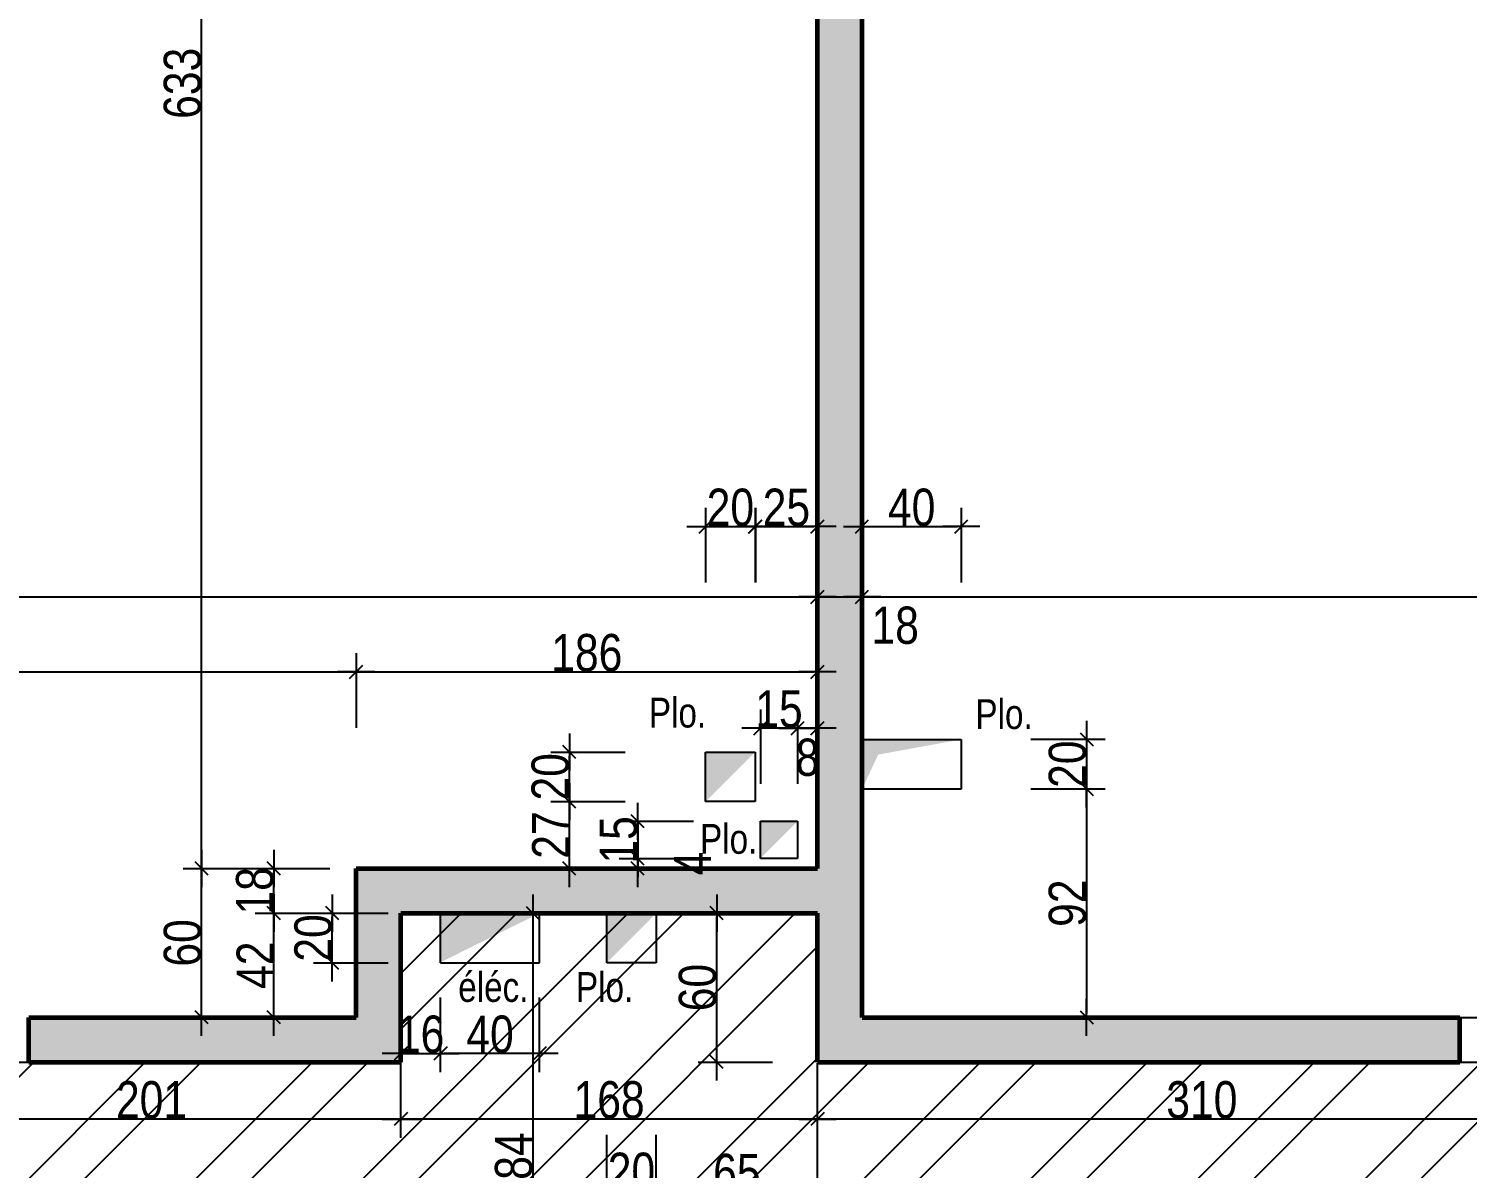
# Model space of a CAD drawing. Header units: millimetres. Extents: x -1734 to 5256, y -3612 to 588.
# Drawn here: x 2811 to 3391, y -1091 to -632 of the extents above; entities that cross this region are included whole.
import ezdxf
from ezdxf.enums import TextEntityAlignment as Align

# ---------------------------------------------------------------- set-up
doc = ezdxf.new("R2010")
doc.units = ezdxf.units.MM
doc.linetypes.add('CACHEX2', pattern=[19.05, 12.7, -6.35])
for name, color, linetype in [('01_cote_gen', 4, 'Continuous'), ('01_linteaux', 2, 'Continuous'), ('01_murs_sup', 2, 'CACHEX2'), ('01_poch_murs', 253, 'Continuous'), ('01_resv', 32, 'Continuous'), ('AA_COTES', 2, 'Continuous')]:
    doc.layers.add(name, color=color, linetype=linetype)
doc.layers.add('01_murs_coup', color=5, linetype='Continuous', lineweight=60)
doc.styles.add('MATTE_TXT', font='arial.ttf')
doc.styles.add('STYLE2', font='ARIALN.TTF')
doc.dimstyles.new('JB50', dxfattribs={"dimscale": 0.1, "dimtxt": 150, "dimasz": 15, "dimexe": 0.1, "dimexo": 0.1, "dimgap": 0.09, "dimtad": 1, "dimdec": 1, "dimdsep": 46, "dimtxsty": 'STYLE2', "dimblk1": 'BOND_G', "dimblk2": 'BOND_D', "dimsah": 1, "dimcen": 1.5, "dimdle": 0.01, "dimse1": 1, "dimse2": 1, "dimclrd": 4, "dimclre": 2, "dimclrt": 6, "dimazin": 2, "dimtfac": 2.333333, "dimtdec": 1, "dimtix": 1, "dimtmove": 2, "dimatfit": 3, "dimldrblk": 'BOND_G', "dimfxl": 1, "dimtolj": 1, "dimtzin": 0, "dimarcsym": 0})

# ---------------------------------------------------------------- blocks, each defined once
blk = doc.blocks.new('BOND_G')
at = {"layer": 'AA_COTES', "color": 0}
for p, q in [((0, -5), (0, 15)), ((5, 0), (-5, 0)), ((1.77, 1.77), (-1.77, -1.77))]:
    blk.add_line(p, q, dxfattribs=at)
blk = doc.blocks.new('BOND_D')
at = {"layer": 'AA_COTES', "color": 0}
for p, q in [((0, 5), (0, -15)), ((5, 0), (-5, 0)), ((-1.77, -1.77), (1.77, 1.77))]:
    blk.add_line(p, q, dxfattribs=at)
blk = doc.blocks.new('*D91')
at = {"layer": '01_cote_gen', "color": 4, "lineweight": -2, "transparency": 16777216}
blk.add_line((2407.23, -861.21), (3127.23, -861.21), dxfattribs=at)
at = {"layer": 'DEFPOINTS', "color": 0}
for p in [(3128.73, -861.21), (3128.73, -861.21), (2405.73, -883.71)]:
    blk.add_point(p, dxfattribs=at)
at = {"layer": '01_cote_gen', "color": 4, "lineweight": -2, "transparency": 16777216, "xscale": 1.5, "yscale": 1.5, "zscale": 1.5, "rotation": 180}
blk.add_blockref('BOND_G', (2405.73, -861.21), dxfattribs=at)
at = {"layer": '01_cote_gen', "color": 4, "lineweight": -2, "transparency": 16777216, "xscale": 1.5, "yscale": 1.5, "zscale": 1.5}
blk.add_blockref('BOND_D', (3128.73, -861.21), dxfattribs=at)
at = {"layer": '01_cote_gen', "color": 6, "transparency": 16777216, "insert": (2767.23, -853.55), "char_height": 15, "attachment_point": 5, "style": 'STYLE2'}
blk.add_mtext('\\A1;723', dxfattribs=at)
blk = doc.blocks.new('*D92')
at = {"layer": '01_cote_gen', "color": 4, "lineweight": -2, "transparency": 16777216}
blk.add_line((3130.23, -861.21), (3145.23, -861.21), dxfattribs=at)
at = {"layer": 'DEFPOINTS', "color": 0}
for p in [(3128.73, -861.21), (3146.73, -861.21), (3146.73, -875.88)]:
    blk.add_point(p, dxfattribs=at)
at = {"layer": '01_cote_gen', "color": 4, "lineweight": -2, "transparency": 16777216, "xscale": 1.5, "yscale": 1.5, "zscale": 1.5, "rotation": 180}
blk.add_blockref('BOND_G', (3128.73, -861.21), dxfattribs=at)
at = {"layer": '01_cote_gen', "color": 4, "lineweight": -2, "transparency": 16777216, "xscale": 1.5, "yscale": 1.5, "zscale": 1.5}
blk.add_blockref('BOND_D', (3146.73, -861.21), dxfattribs=at)
at = {"layer": '01_cote_gen', "color": 6, "transparency": 16777216, "insert": (3160.08, -872.72), "char_height": 15, "attachment_point": 5, "style": 'STYLE2'}
blk.add_mtext('\\A1;18', dxfattribs=at)
blk = doc.blocks.new('*D93')
at = {"layer": '01_cote_gen', "color": 4, "lineweight": -2, "transparency": 16777216}
blk.add_line((3148.23, -861.21), (4092.23, -861.21), dxfattribs=at)
at = {"layer": 'DEFPOINTS', "color": 0}
for p in [(4093.73, -861.21), (3146.73, -875.88), (4093.73, -875.88)]:
    blk.add_point(p, dxfattribs=at)
at = {"layer": '01_cote_gen', "color": 4, "lineweight": -2, "transparency": 16777216, "xscale": 1.5, "yscale": 1.5, "zscale": 1.5, "rotation": 180}
blk.add_blockref('BOND_G', (3146.73, -861.21), dxfattribs=at)
at = {"layer": '01_cote_gen', "color": 4, "lineweight": -2, "transparency": 16777216, "xscale": 1.5, "yscale": 1.5, "zscale": 1.5}
blk.add_blockref('BOND_D', (4093.73, -861.21), dxfattribs=at)
at = {"layer": '01_cote_gen', "color": 6, "transparency": 16777216, "insert": (3648.56, -851.75), "char_height": 15, "attachment_point": 5, "style": 'STYLE2'}
blk.add_mtext('\\A1;947', dxfattribs=at)
blk = doc.blocks.new('*D499')
at = {"layer": '01_cote_gen', "color": 4, "lineweight": -2, "transparency": 16777216}
blk.add_line((3127.23, -1071.68), (2962.23, -1071.68), dxfattribs=at)
at = {"layer": 'DEFPOINTS', "color": 0}
for p in [(2960.73, -1048.68), (3128.73, -1048.68), (2960.73, -1071.68)]:
    blk.add_point(p, dxfattribs=at)
at = {"layer": '01_cote_gen', "color": 4, "lineweight": -2, "transparency": 16777216, "xscale": 1.5, "yscale": 1.5, "zscale": 1.5, "rotation": 180}
blk.add_blockref('BOND_D', (2960.73, -1071.68), dxfattribs=at)
at = {"layer": '01_cote_gen', "color": 4, "lineweight": -2, "transparency": 16777216, "xscale": 1.5, "yscale": 1.5, "zscale": 1.5}
blk.add_blockref('BOND_G', (3128.73, -1071.68), dxfattribs=at)
at = {"layer": '01_cote_gen', "color": 6, "transparency": 16777216, "insert": (3044.73, -1064.01), "char_height": 15, "attachment_point": 5, "style": 'STYLE2'}
blk.add_mtext('\\A1;168', dxfattribs=at)
blk = doc.blocks.new('*D500')
at = {"layer": '01_cote_gen', "color": 4, "lineweight": -2, "transparency": 16777216}
blk.add_line((2959.23, -1071.68), (2761.23, -1071.68), dxfattribs=at)
at = {"layer": 'DEFPOINTS', "color": 0}
for p in [(2759.73, -1064.69), (2759.73, -1071.68), (2960.73, -1079.18)]:
    blk.add_point(p, dxfattribs=at)
at = {"layer": '01_cote_gen', "color": 4, "lineweight": -2, "transparency": 16777216, "xscale": 1.5, "yscale": 1.5, "zscale": 1.5, "rotation": 180}
blk.add_blockref('BOND_D', (2759.73, -1071.68), dxfattribs=at)
at = {"layer": '01_cote_gen', "color": 4, "lineweight": -2, "transparency": 16777216, "xscale": 1.5, "yscale": 1.5, "zscale": 1.5}
blk.add_blockref('BOND_G', (2960.73, -1071.68), dxfattribs=at)
at = {"layer": '01_cote_gen', "color": 6, "transparency": 16777216, "insert": (2860.23, -1064.01), "char_height": 15, "attachment_point": 5, "style": 'STYLE2'}
blk.add_mtext('\\A1;201', dxfattribs=at)
blk = doc.blocks.new('*D506')
at = {"layer": '01_cote_gen', "color": 4, "lineweight": -2, "transparency": 16777216}
blk.add_line((3437.23, -1071.68), (3130.23, -1071.68), dxfattribs=at)
at = {"layer": 'DEFPOINTS', "color": 0}
for p in [(3128.73, -1018.68), (3128.73, -1071.68), (3438.73, -1074.93)]:
    blk.add_point(p, dxfattribs=at)
at = {"layer": '01_cote_gen', "color": 4, "lineweight": -2, "transparency": 16777216, "xscale": 1.5, "yscale": 1.5, "zscale": 1.5, "rotation": 180}
blk.add_blockref('BOND_D', (3128.73, -1071.68), dxfattribs=at)
at = {"layer": '01_cote_gen', "color": 4, "lineweight": -2, "transparency": 16777216, "xscale": 1.5, "yscale": 1.5, "zscale": 1.5}
blk.add_blockref('BOND_G', (3438.73, -1071.68), dxfattribs=at)
at = {"layer": '01_cote_gen', "color": 6, "transparency": 16777216, "insert": (3283.73, -1064.01), "char_height": 15, "attachment_point": 5, "style": 'STYLE2'}
blk.add_mtext('\\A1;310', dxfattribs=at)
blk = doc.blocks.new('*D513')
at = {"layer": '01_cote_gen', "color": 4, "lineweight": -2, "transparency": 16777216}
blk.add_line((2407.23, -891.43), (2941.23, -891.43), dxfattribs=at)
at = {"layer": 'DEFPOINTS', "color": 0}
for p in [(2942.73, -891.43), (2405.73, -900.52), (2942.73, -970.68)]:
    blk.add_point(p, dxfattribs=at)
at = {"layer": '01_cote_gen', "color": 4, "lineweight": -2, "transparency": 16777216, "xscale": 1.5, "yscale": 1.5, "zscale": 1.5, "rotation": 180}
blk.add_blockref('BOND_G', (2405.73, -891.43), dxfattribs=at)
at = {"layer": '01_cote_gen', "color": 4, "lineweight": -2, "transparency": 16777216, "xscale": 1.5, "yscale": 1.5, "zscale": 1.5}
blk.add_blockref('BOND_D', (2942.73, -891.43), dxfattribs=at)
at = {"layer": '01_cote_gen', "color": 6, "transparency": 16777216, "insert": (2674.23, -883.77), "char_height": 15, "attachment_point": 5, "style": 'STYLE2'}
blk.add_mtext('\\A1;537', dxfattribs=at)
blk = doc.blocks.new('*D514')
at = {"layer": '01_cote_gen', "color": 4, "lineweight": -2, "transparency": 16777216}
blk.add_line((2944.23, -891.43), (3127.23, -891.43), dxfattribs=at)
at = {"layer": 'DEFPOINTS', "color": 0}
for p in [(3128.73, -891.43), (2942.73, -898.93), (3128.73, -924.14)]:
    blk.add_point(p, dxfattribs=at)
at = {"layer": '01_cote_gen', "color": 4, "lineweight": -2, "transparency": 16777216, "xscale": 1.5, "yscale": 1.5, "zscale": 1.5, "rotation": 180}
blk.add_blockref('BOND_G', (2942.73, -891.43), dxfattribs=at)
at = {"layer": '01_cote_gen', "color": 4, "lineweight": -2, "transparency": 16777216, "xscale": 1.5, "yscale": 1.5, "zscale": 1.5}
blk.add_blockref('BOND_D', (3128.73, -891.43), dxfattribs=at)
at = {"layer": '01_cote_gen', "color": 6, "transparency": 16777216, "insert": (3035.73, -883.77), "char_height": 15, "attachment_point": 5, "style": 'STYLE2'}
blk.add_mtext('\\A1;186', dxfattribs=at)
blk = doc.blocks.new('*D570')
at = {"layer": '01_cote_gen', "color": 4, "lineweight": -2, "transparency": 16777216}
blk.add_line((2880.42, -1029.18), (2880.42, -972.18), dxfattribs=at)
at = {"layer": 'DEFPOINTS', "color": 0}
for p in [(2880.42, -970.68), (2942.73, -970.68), (2908.06, -1030.68)]:
    blk.add_point(p, dxfattribs=at)
at = {"layer": '01_cote_gen', "color": 4, "lineweight": -2, "transparency": 16777216, "xscale": 1.5, "yscale": 1.5, "zscale": 1.5}
for name, p, rotation in [('BOND_D', (2880.42, -970.68), 90), ('BOND_G', (2880.42, -1030.68), 270)]:
    blk.add_blockref(name, p, dxfattribs=dict(at, rotation=rotation))
at = {"layer": '01_cote_gen', "color": 6, "transparency": 16777216, "insert": (2872.75, -1000.68), "char_height": 15, "attachment_point": 5, "rotation": 90, "style": 'STYLE2'}
blk.add_mtext('\\A1;60', dxfattribs=at)
blk = doc.blocks.new('*D571')
at = {"layer": '01_cote_gen', "color": 4, "lineweight": -2, "transparency": 16777216}
blk.add_line((2880.42, -969.18), (2880.42, -339.19), dxfattribs=at)
at = {"layer": 'DEFPOINTS', "color": 0}
for p in [(2880.42, -337.69), (2934.08, -337.69), (2902.92, -970.68)]:
    blk.add_point(p, dxfattribs=at)
at = {"layer": '01_cote_gen', "color": 4, "lineweight": -2, "transparency": 16777216, "xscale": 1.5, "yscale": 1.5, "zscale": 1.5}
for name, p, rotation in [('BOND_D', (2880.42, -337.69), 90), ('BOND_G', (2880.42, -970.68), 270)]:
    blk.add_blockref(name, p, dxfattribs=dict(at, rotation=rotation))
at = {"layer": '01_cote_gen', "color": 6, "transparency": 16777216, "insert": (2872.75, -654.19), "char_height": 15, "attachment_point": 5, "rotation": 90, "style": 'STYLE2'}
blk.add_mtext('\\A1;633', dxfattribs=at)
blk = doc.blocks.new('*D572')
at = {"layer": '01_cote_gen', "color": 4, "lineweight": -2, "transparency": 16777216}
blk.add_line((2909.57, -1029.18), (2909.57, -990.18), dxfattribs=at)
at = {"layer": 'DEFPOINTS', "color": 0}
for p in [(2909.57, -988.68), (2989.85, -988.68), (2942.73, -1030.68)]:
    blk.add_point(p, dxfattribs=at)
at = {"layer": '01_cote_gen', "color": 4, "lineweight": -2, "transparency": 16777216, "xscale": 1.5, "yscale": 1.5, "zscale": 1.5}
for name, p, rotation in [('BOND_D', (2909.57, -988.68), 90), ('BOND_G', (2909.57, -1030.68), 270)]:
    blk.add_blockref(name, p, dxfattribs=dict(at, rotation=rotation))
at = {"layer": '01_cote_gen', "color": 6, "transparency": 16777216, "insert": (2902.03, -1009.68), "char_height": 15, "attachment_point": 5, "rotation": 90, "style": 'STYLE2'}
blk.add_mtext('\\A1;42', dxfattribs=at)
blk = doc.blocks.new('*D573')
at = {"layer": '01_cote_gen', "color": 4, "lineweight": -2, "transparency": 16777216}
blk.add_line((2909.57, -987.18), (2909.57, -972.18), dxfattribs=at)
at = {"layer": 'DEFPOINTS', "color": 0}
for p in [(2909.57, -970.68), (2948.88, -970.68), (2921.46, -988.68)]:
    blk.add_point(p, dxfattribs=at)
at = {"layer": '01_cote_gen', "color": 4, "lineweight": -2, "transparency": 16777216, "xscale": 1.5, "yscale": 1.5, "zscale": 1.5}
for name, p, rotation in [('BOND_D', (2909.57, -970.68), 90), ('BOND_G', (2909.57, -988.68), 270)]:
    blk.add_blockref(name, p, dxfattribs=dict(at, rotation=rotation))
at = {"layer": '01_cote_gen', "color": 6, "transparency": 16777216, "insert": (2901.9, -979.68), "char_height": 15, "attachment_point": 5, "rotation": 90, "style": 'STYLE2'}
blk.add_mtext('\\A1;18', dxfattribs=at)
blk = doc.blocks.new('*D623')
at = {"layer": '01_cote_gen', "color": 4, "lineweight": -2, "transparency": 16777216}
blk.add_line((3088.1, -1047.18), (3088.1, -990.18), dxfattribs=at)
at = {"layer": 'DEFPOINTS', "color": 0}
for p in [(3088.1, -988.68), (3101.32, -988.68), (3128.73, -1048.68)]:
    blk.add_point(p, dxfattribs=at)
at = {"layer": '01_cote_gen', "color": 4, "lineweight": -2, "transparency": 16777216, "xscale": 1.5, "yscale": 1.5, "zscale": 1.5}
for name, p, rotation in [('BOND_D', (3088.1, -988.68), 90), ('BOND_G', (3088.1, -1048.68), 270)]:
    blk.add_blockref(name, p, dxfattribs=dict(at, rotation=rotation))
at = {"layer": '01_cote_gen', "color": 6, "transparency": 16777216, "insert": (3080.43, -1018.68), "char_height": 15, "attachment_point": 5, "rotation": 90, "style": 'STYLE2'}
blk.add_mtext('\\A1;60', dxfattribs=at)
blk = doc.blocks.new('*D638')
at = {"layer": '01_cote_gen', "color": 4, "lineweight": -2, "transparency": 16777216}
blk.add_line((3013.96, -990.18), (3013.96, -1171.18), dxfattribs=at)
at = {"layer": 'DEFPOINTS', "color": 0}
for p in [(3004.2, -988.68), (3013.96, -1172.68), (3016.56, -1172.68)]:
    blk.add_point(p, dxfattribs=at)
at = {"layer": '01_cote_gen', "color": 4, "lineweight": -2, "transparency": 16777216, "xscale": 1.5, "yscale": 1.5, "zscale": 1.5}
for name, p, rotation in [('BOND_G', (3013.96, -988.68), 90), ('BOND_D', (3013.96, -1172.68), 270)]:
    blk.add_blockref(name, p, dxfattribs=dict(at, rotation=rotation))
at = {"layer": '01_cote_gen', "color": 6, "transparency": 16777216, "insert": (3006.29, -1091.38), "char_height": 15, "attachment_point": 5, "rotation": 90, "style": 'STYLE2'}
blk.add_mtext('\\A1;184', dxfattribs=at)
blk = doc.blocks.new('*D712')
at = {"layer": '01_cote_gen', "color": 4, "lineweight": -2, "transparency": 16777216}
blk.add_line((3127.23, -1100.98), (3065.25, -1100.98), dxfattribs=at)
at = {"layer": 'DEFPOINTS', "color": 0}
for p in [(3063.75, -1008.68), (3128.73, -1048.68), (3063.75, -1100.98)]:
    blk.add_point(p, dxfattribs=at)
at = {"layer": '01_cote_gen', "color": 4, "lineweight": -2, "transparency": 16777216, "xscale": 1.5, "yscale": 1.5, "zscale": 1.5, "rotation": 180}
blk.add_blockref('BOND_D', (3063.75, -1100.98), dxfattribs=at)
at = {"layer": '01_cote_gen', "color": 4, "lineweight": -2, "transparency": 16777216, "xscale": 1.5, "yscale": 1.5, "zscale": 1.5}
blk.add_blockref('BOND_G', (3128.73, -1100.98), dxfattribs=at)
at = {"layer": '01_cote_gen', "color": 6, "transparency": 16777216, "insert": (3096.24, -1093.32), "char_height": 15, "attachment_point": 5, "style": 'STYLE2'}
blk.add_mtext('\\A1;65', dxfattribs=at)
blk = doc.blocks.new('*D713')
at = {"layer": '01_cote_gen', "color": 4, "lineweight": -2, "transparency": 16777216}
blk.add_line((3062.25, -1100.51), (3045.25, -1100.51), dxfattribs=at)
at = {"layer": 'DEFPOINTS', "color": 0}
for p in [(3043.75, -1008.68), (3063.75, -1008.68), (3043.75, -1100.51)]:
    blk.add_point(p, dxfattribs=at)
at = {"layer": '01_cote_gen', "color": 4, "lineweight": -2, "transparency": 16777216, "xscale": 1.5, "yscale": 1.5, "zscale": 1.5, "rotation": 180}
blk.add_blockref('BOND_D', (3043.75, -1100.51), dxfattribs=at)
at = {"layer": '01_cote_gen', "color": 4, "lineweight": -2, "transparency": 16777216, "xscale": 1.5, "yscale": 1.5, "zscale": 1.5}
blk.add_blockref('BOND_G', (3063.75, -1100.51), dxfattribs=at)
at = {"layer": '01_cote_gen', "color": 6, "transparency": 16777216, "insert": (3053.75, -1092.84), "char_height": 15, "attachment_point": 5, "style": 'STYLE2'}
blk.add_mtext('\\A1;20', dxfattribs=at)
blk = doc.blocks.new('*D714')
at = {"layer": '01_cote_gen', "color": 4, "lineweight": -2, "transparency": 16777216}
blk.add_line((3056.25, -969.18), (3056.25, -968.15), dxfattribs=at)
at = {"layer": 'DEFPOINTS', "color": 0}
for p in [(3056.25, -966.65), (3120.73, -966.65), (3128.73, -970.68)]:
    blk.add_point(p, dxfattribs=at)
at = {"layer": '01_cote_gen', "color": 4, "lineweight": -2, "transparency": 16777216, "xscale": 1.5, "yscale": 1.5, "zscale": 1.5}
for name, p, rotation in [('BOND_D', (3056.25, -966.65), 90), ('BOND_G', (3056.25, -970.68), 270)]:
    blk.add_blockref(name, p, dxfattribs=dict(at, rotation=rotation))
at = {"layer": '01_cote_gen', "color": 6, "transparency": 16777216, "insert": (3078.34, -968.67), "char_height": 15, "attachment_point": 5, "rotation": 90, "style": 'STYLE2'}
blk.add_mtext('\\A1;4', dxfattribs=at)
blk = doc.blocks.new('*D715')
at = {"layer": '01_cote_gen', "color": 4, "lineweight": -2, "transparency": 16777216}
for p, q in [((3056.25, -950.15), (3056.25, -948.65)), ((3056.25, -951.65), (3056.25, -966.65)), ((3056.25, -968.15), (3056.25, -969.65))]:
    blk.add_line(p, q, dxfattribs=at)
at = {"layer": 'DEFPOINTS', "color": 0}
for p in [(3105.73, -951.65), (3056.25, -966.65), (3105.73, -966.65)]:
    blk.add_point(p, dxfattribs=at)
at = {"layer": '01_cote_gen', "color": 4, "lineweight": -2, "transparency": 16777216, "xscale": 1.5, "yscale": 1.5, "zscale": 1.5}
for name, p, rotation in [('BOND_G', (3056.25, -951.65), 270), ('BOND_D', (3056.25, -966.65), 90)]:
    blk.add_blockref(name, p, dxfattribs=dict(at, rotation=rotation))
at = {"layer": '01_cote_gen', "color": 6, "transparency": 16777216, "insert": (3048.58, -959.15), "char_height": 15, "attachment_point": 5, "rotation": 90, "style": 'STYLE2'}
blk.add_mtext('\\A1;15', dxfattribs=at)
blk = doc.blocks.new('*D716')
at = {"layer": '01_cote_gen', "color": 4, "lineweight": -2, "transparency": 16777216}
blk.add_line((3028.71, -969.18), (3028.71, -945.23), dxfattribs=at)
at = {"layer": 'DEFPOINTS', "color": 0}
for p in [(3028.71, -943.73), (3103.63, -943.73), (3105.06, -970.68)]:
    blk.add_point(p, dxfattribs=at)
at = {"layer": '01_cote_gen', "color": 4, "lineweight": -2, "transparency": 16777216, "xscale": 1.5, "yscale": 1.5, "zscale": 1.5}
for name, p, rotation in [('BOND_D', (3028.71, -943.73), 90), ('BOND_G', (3028.71, -970.68), 270)]:
    blk.add_blockref(name, p, dxfattribs=dict(at, rotation=rotation))
at = {"layer": '01_cote_gen', "color": 6, "transparency": 16777216, "insert": (3021.17, -957.2), "char_height": 15, "attachment_point": 5, "rotation": 90, "style": 'STYLE2'}
blk.add_mtext('\\A1;27', dxfattribs=at)
blk = doc.blocks.new('*D717')
at = {"layer": '01_cote_gen', "color": 4, "lineweight": -2, "transparency": 16777216}
blk.add_line((3028.71, -942.23), (3028.71, -925.23), dxfattribs=at)
at = {"layer": 'DEFPOINTS', "color": 0}
for p in [(3028.71, -923.73), (3103.63, -923.73), (3103.63, -943.73)]:
    blk.add_point(p, dxfattribs=at)
at = {"layer": '01_cote_gen', "color": 4, "lineweight": -2, "transparency": 16777216, "xscale": 1.5, "yscale": 1.5, "zscale": 1.5}
for name, p, rotation in [('BOND_D', (3028.71, -923.73), 90), ('BOND_G', (3028.71, -943.73), 270)]:
    blk.add_blockref(name, p, dxfattribs=dict(at, rotation=rotation))
at = {"layer": '01_cote_gen', "color": 6, "transparency": 16777216, "insert": (3021.05, -933.73), "char_height": 15, "attachment_point": 5, "rotation": 90, "style": 'STYLE2'}
blk.add_mtext('\\A1;20', dxfattribs=at)
blk = doc.blocks.new('*D718')
at = {"layer": '01_cote_gen', "color": 4, "lineweight": -2, "transparency": 16777216}
for p, q in [((3104.23, -914.11), (3102.73, -914.11)), ((3120.73, -914.11), (3105.73, -914.11)), ((3122.23, -914.11), (3123.73, -914.11))]:
    blk.add_line(p, q, dxfattribs=at)
at = {"layer": 'DEFPOINTS', "color": 0}
for p in [(3105.73, -914.11), (3105.73, -951.65), (3120.73, -951.65)]:
    blk.add_point(p, dxfattribs=at)
at = {"layer": '01_cote_gen', "color": 4, "lineweight": -2, "transparency": 16777216, "xscale": 1.5, "yscale": 1.5, "zscale": 1.5}
blk.add_blockref('BOND_D', (3105.73, -914.11), dxfattribs=at)
at = {"layer": '01_cote_gen', "color": 4, "lineweight": -2, "transparency": 16777216, "xscale": 1.5, "yscale": 1.5, "zscale": 1.5, "rotation": 180}
blk.add_blockref('BOND_G', (3120.73, -914.11), dxfattribs=at)
at = {"layer": '01_cote_gen', "color": 6, "transparency": 16777216, "insert": (3113.23, -906.44), "char_height": 15, "attachment_point": 5, "style": 'STYLE2'}
blk.add_mtext('\\A1;15', dxfattribs=at)
blk = doc.blocks.new('*D719')
at = {"layer": '01_cote_gen', "color": 4, "lineweight": -2, "transparency": 16777216}
blk.add_line((3122.23, -914.11), (3127.23, -914.11), dxfattribs=at)
at = {"layer": 'DEFPOINTS', "color": 0}
for p in [(3128.73, -914.11), (3120.73, -951.65), (3128.73, -951.65)]:
    blk.add_point(p, dxfattribs=at)
at = {"layer": '01_cote_gen', "color": 4, "lineweight": -2, "transparency": 16777216, "xscale": 1.5, "yscale": 1.5, "zscale": 1.5, "rotation": 180}
blk.add_blockref('BOND_G', (3120.73, -914.11), dxfattribs=at)
at = {"layer": '01_cote_gen', "color": 4, "lineweight": -2, "transparency": 16777216, "xscale": 1.5, "yscale": 1.5, "zscale": 1.5}
blk.add_blockref('BOND_D', (3128.73, -914.11), dxfattribs=at)
at = {"layer": '01_cote_gen', "color": 6, "transparency": 16777216, "insert": (3124.73, -925.95), "char_height": 15, "attachment_point": 5, "style": 'STYLE2'}
blk.add_mtext('\\A1;8', dxfattribs=at)
blk = doc.blocks.new('*D720')
at = {"layer": '01_cote_gen', "color": 4, "lineweight": -2, "transparency": 16777216}
blk.add_line((3085.13, -832.84), (3102.13, -832.84), dxfattribs=at)
at = {"layer": 'DEFPOINTS', "color": 0}
for p in [(3103.63, -832.84), (3083.63, -923.73), (3103.63, -923.73)]:
    blk.add_point(p, dxfattribs=at)
at = {"layer": '01_cote_gen', "color": 4, "lineweight": -2, "transparency": 16777216, "xscale": 1.5, "yscale": 1.5, "zscale": 1.5, "rotation": 180}
blk.add_blockref('BOND_G', (3083.63, -832.84), dxfattribs=at)
at = {"layer": '01_cote_gen', "color": 4, "lineweight": -2, "transparency": 16777216, "xscale": 1.5, "yscale": 1.5, "zscale": 1.5}
blk.add_blockref('BOND_D', (3103.63, -832.84), dxfattribs=at)
at = {"layer": '01_cote_gen', "color": 6, "transparency": 16777216, "insert": (3093.63, -825.18), "char_height": 15, "attachment_point": 5, "style": 'STYLE2'}
blk.add_mtext('\\A1;20', dxfattribs=at)
blk = doc.blocks.new('*D721')
at = {"layer": '01_cote_gen', "color": 4, "lineweight": -2, "transparency": 16777216}
blk.add_line((3105.23, -832.84), (3127.23, -832.84), dxfattribs=at)
at = {"layer": 'DEFPOINTS', "color": 0}
for p in [(3128.73, -832.84), (3103.73, -846.44), (3128.73, -846.44)]:
    blk.add_point(p, dxfattribs=at)
at = {"layer": '01_cote_gen', "color": 4, "lineweight": -2, "transparency": 16777216, "xscale": 1.5, "yscale": 1.5, "zscale": 1.5, "rotation": 180}
blk.add_blockref('BOND_G', (3103.73, -832.84), dxfattribs=at)
at = {"layer": '01_cote_gen', "color": 4, "lineweight": -2, "transparency": 16777216, "xscale": 1.5, "yscale": 1.5, "zscale": 1.5}
blk.add_blockref('BOND_D', (3128.73, -832.84), dxfattribs=at)
at = {"layer": '01_cote_gen', "color": 6, "transparency": 16777216, "insert": (3116.23, -825.18), "char_height": 15, "attachment_point": 5, "style": 'STYLE2'}
blk.add_mtext('\\A1;25', dxfattribs=at)
blk = doc.blocks.new('*D722')
at = {"layer": '01_cote_gen', "color": 4, "lineweight": -2, "transparency": 16777216}
blk.add_line((3148.23, -832.84), (3185.23, -832.84), dxfattribs=at)
at = {"layer": 'DEFPOINTS', "color": 0}
for p in [(3186.73, -832.84), (3146.73, -835.74), (3186.73, -918.64)]:
    blk.add_point(p, dxfattribs=at)
at = {"layer": '01_cote_gen', "color": 4, "lineweight": -2, "transparency": 16777216, "xscale": 1.5, "yscale": 1.5, "zscale": 1.5, "rotation": 180}
blk.add_blockref('BOND_G', (3146.73, -832.84), dxfattribs=at)
at = {"layer": '01_cote_gen', "color": 4, "lineweight": -2, "transparency": 16777216, "xscale": 1.5, "yscale": 1.5, "zscale": 1.5}
blk.add_blockref('BOND_D', (3186.73, -832.84), dxfattribs=at)
at = {"layer": '01_cote_gen', "color": 6, "transparency": 16777216, "insert": (3166.73, -825.18), "char_height": 15, "attachment_point": 5, "style": 'STYLE2'}
blk.add_mtext('\\A1;40', dxfattribs=at)
blk = doc.blocks.new('*D723')
at = {"layer": '01_cote_gen', "color": 4, "lineweight": -2, "transparency": 16777216}
blk.add_line((3237.26, -920.14), (3237.26, -937.14), dxfattribs=at)
at = {"layer": 'DEFPOINTS', "color": 0}
for p in [(3186.73, -918.64), (3186.73, -938.64), (3237.26, -938.64)]:
    blk.add_point(p, dxfattribs=at)
at = {"layer": '01_cote_gen', "color": 4, "lineweight": -2, "transparency": 16777216, "xscale": 1.5, "yscale": 1.5, "zscale": 1.5}
for name, p, rotation in [('BOND_G', (3237.26, -918.64), 90), ('BOND_D', (3237.26, -938.64), 270)]:
    blk.add_blockref(name, p, dxfattribs=dict(at, rotation=rotation))
at = {"layer": '01_cote_gen', "color": 6, "transparency": 16777216, "insert": (3229.59, -928.64), "char_height": 15, "attachment_point": 5, "rotation": 90, "style": 'STYLE2'}
blk.add_mtext('\\A1;20', dxfattribs=at)
blk = doc.blocks.new('*D724')
at = {"layer": '01_cote_gen', "color": 4, "lineweight": -2, "transparency": 16777216}
blk.add_line((3237.26, -940.14), (3237.26, -1029.18), dxfattribs=at)
at = {"layer": 'DEFPOINTS', "color": 0}
for p in [(3214.76, -938.64), (3220.26, -1030.68), (3237.26, -1030.68)]:
    blk.add_point(p, dxfattribs=at)
at = {"layer": '01_cote_gen', "color": 4, "lineweight": -2, "transparency": 16777216, "xscale": 1.5, "yscale": 1.5, "zscale": 1.5}
for name, p, rotation in [('BOND_G', (3237.26, -938.64), 90), ('BOND_D', (3237.26, -1030.68), 270)]:
    blk.add_blockref(name, p, dxfattribs=dict(at, rotation=rotation))
at = {"layer": '01_cote_gen', "color": 6, "transparency": 16777216, "insert": (3229.59, -984.66), "char_height": 15, "attachment_point": 5, "rotation": 90, "style": 'STYLE2'}
blk.add_mtext('\\A1;92', dxfattribs=at)
blk = doc.blocks.new('*D766')
at = {"layer": '01_cote_gen', "color": 4, "lineweight": -2, "transparency": 16777216}
blk.add_line((54.78, -990.18), (54.78, -1007.21), dxfattribs=at)
at = {"layer": 'DEFPOINTS', "color": 0}
for p in [(3063.75, -988.68), (0.01, -1008.71), (54.78, -1008.71)]:
    blk.add_point(p, dxfattribs=at)
at = {"layer": '01_cote_gen', "color": 4, "lineweight": -2, "transparency": 16777216, "xscale": 1.5, "yscale": 1.5, "zscale": 1.5}
for name, p, rotation in [('BOND_G', (54.78, -988.68), 90), ('BOND_D', (54.78, -1008.71), 270)]:
    blk.add_blockref(name, p, dxfattribs=dict(at, rotation=rotation))
at = {"layer": '01_cote_gen', "color": 6, "transparency": 16777216, "insert": (47.11, -998.7), "char_height": 15, "attachment_point": 5, "rotation": 90, "style": 'STYLE2'}
blk.add_mtext('\\A1;20', dxfattribs=at)
blk = doc.blocks.new('*D767')
at = {"layer": '01_cote_gen', "color": 4, "lineweight": -2, "transparency": 16777216}
blk.add_line((3015.23, -1045.23), (2978.23, -1045.23), dxfattribs=at)
at = {"layer": 'DEFPOINTS', "color": 0}
for p in [(2976.73, -1008.68), (3016.73, -1008.68), (2976.73, -1045.23)]:
    blk.add_point(p, dxfattribs=at)
at = {"layer": '01_cote_gen', "color": 4, "lineweight": -2, "transparency": 16777216, "xscale": 1.5, "yscale": 1.5, "zscale": 1.5, "rotation": 180}
blk.add_blockref('BOND_D', (2976.73, -1045.23), dxfattribs=at)
at = {"layer": '01_cote_gen', "color": 4, "lineweight": -2, "transparency": 16777216, "xscale": 1.5, "yscale": 1.5, "zscale": 1.5}
blk.add_blockref('BOND_G', (3016.73, -1045.23), dxfattribs=at)
at = {"layer": '01_cote_gen', "color": 6, "transparency": 16777216, "insert": (2996.73, -1037.56), "char_height": 15, "attachment_point": 5, "style": 'STYLE2'}
blk.add_mtext('\\A1;40', dxfattribs=at)
blk = doc.blocks.new('*D768')
at = {"layer": '01_cote_gen', "color": 4, "lineweight": -2, "transparency": 16777216}
for p, q in [((2959.23, -1045.23), (2957.73, -1045.23)), ((2960.73, -1045.23), (2976.73, -1045.23)), ((2978.23, -1045.23), (2979.73, -1045.23))]:
    blk.add_line(p, q, dxfattribs=at)
at = {"layer": 'DEFPOINTS', "color": 0}
for p in [(2960.73, -1037.64), (2976.73, -1037.73), (2976.73, -1045.23)]:
    blk.add_point(p, dxfattribs=at)
at = {"layer": '01_cote_gen', "color": 4, "lineweight": -2, "transparency": 16777216, "xscale": 1.5, "yscale": 1.5, "zscale": 1.5}
blk.add_blockref('BOND_G', (2960.73, -1045.23), dxfattribs=at)
at = {"layer": '01_cote_gen', "color": 4, "lineweight": -2, "transparency": 16777216, "xscale": 1.5, "yscale": 1.5, "zscale": 1.5, "rotation": 180}
blk.add_blockref('BOND_D', (2976.73, -1045.23), dxfattribs=at)
at = {"layer": '01_cote_gen', "color": 6, "transparency": 16777216, "insert": (2968.73, -1037.56), "char_height": 15, "attachment_point": 5, "style": 'STYLE2'}
blk.add_mtext('\\A1;16', dxfattribs=at)
blk = doc.blocks.new('*D769')
at = {"layer": '01_cote_gen', "color": 4, "lineweight": -2, "transparency": 16777216}
blk.add_line((2933.1, -1007.18), (2933.1, -990.18), dxfattribs=at)
at = {"layer": 'DEFPOINTS', "color": 0}
for p in [(2933.1, -988.68), (3043.75, -988.68), (3050.71, -1008.68)]:
    blk.add_point(p, dxfattribs=at)
at = {"layer": '01_cote_gen', "color": 4, "lineweight": -2, "transparency": 16777216, "xscale": 1.5, "yscale": 1.5, "zscale": 1.5}
for name, p, rotation in [('BOND_D', (2933.1, -988.68), 90), ('BOND_G', (2933.1, -1008.68), 270)]:
    blk.add_blockref(name, p, dxfattribs=dict(at, rotation=rotation))
at = {"layer": '01_cote_gen', "color": 6, "transparency": 16777216, "insert": (2925.43, -998.68), "char_height": 15, "attachment_point": 5, "rotation": 90, "style": 'STYLE2'}
blk.add_mtext('\\A1;20', dxfattribs=at)

msp = doc.modelspace()

# ---------------------------------------------------------------- hatches: boundary and pattern name
at = {"layer": '01_murs_sup'}
h = msp.add_hatch(dxfattribs=at)
h.set_pattern_fill('DASH', color=256, scale=2.5, angle=135)
h.set_pattern_definition([(135, (-68736.468, 24963.4096), (-11.22532015, 9e-16), [7.9375, -7.9375])])
h.paths.add_polyline_path([(2263.73, -311.7), (2245.73, -311.7), (2245.73, -321.69), (2059.73, -321.69), (2059.73, -857.65), (2077.73, -857.65), (2077.73, -469.68), (2242.73, -469.68), (2242.73, -672.68), (2260.73, -672.68), (2260.73, -451.68), (2260.73, -445.68), (2250.73, -445.68), (2250.73, -451.68), (2077.73, -451.68), (2077.73, -337.69), (2250.73, -337.69), (2250.73, -343.69), (2260.73, -343.69), (2260.73, -337.69), (2263.73, -337.69)])
h.paths.add_polyline_path([(2782.73, -321.69), (2780.73, -321.69), (2405.73, -321.69), (2405.73, -311.7), (2387.73, -311.7), (2387.73, -1048.68), (2708.73, -1048.68), (2708.73, -1030.68), (2405.73, -1030.68), (2405.73, -337.69), (2782.73, -337.69)])
h.paths.add_polyline_path([(3744.73, -321.69), (3742.73, -321.69), (2964.73, -321.69), (2964.73, -337.69), (3128.73, -337.69), (3128.73, -970.68), (2942.73, -970.68), (2942.73, -1030.68), (2810.73, -1030.68), (2810.73, -1048.68), (2960.73, -1048.68), (2960.73, -988.68), (3128.73, -988.68), (3128.73, -1048.68), (3387.73, -1048.68), (3387.73, -1030.68), (3146.73, -1030.68), (3146.73, -337.69), (3744.73, -337.69)])
at = {"layer": '01_poch_murs'}
h = msp.add_hatch(dxfattribs=at)
h.set_pattern_fill('ANSI32', color=256, scale=5)
h.paths.add_polyline_path([(4093.73, -1048.68), (3639.73, -1048.68), (3639.73, -1065.68), (3629.73, -1065.68), (3629.73, -1048.68), (3489.73, -1048.68), (3387.73, -1048.68), (3128.73, -1048.68), (3128.73, -988.68), (2960.73, -988.68), (2960.73, -1048.68), (2810.73, -1048.68), (2708.73, -1048.68), (2387.73, -1048.68), (2387.73, -337.69), (2260.73, -337.69), (2260.73, -343.69), (2250.73, -343.69), (2250.73, -337.69), (2167.73, -337.69), (2167.73, -343.69), (2167.73, -349.69), (2257.72, -349.69, -0.414214), (2167.73, -439.68), (2167.73, -445.68), (2167.73, -451.68), (2250.73, -451.68), (2250.73, -445.68), (2260.73, -445.68), (2260.73, -451.68), (2260.73, -672.68), (2242.73, -672.68), (2077.73, -672.68), (2077.73, -857.68), (2077.73, -864.68), (2087.73, -864.68, -0.213422), (2077.73, -887.04), (2077.73, -896.93, -0.350001), (2147.73, -984.68), (2077.73, -984.68), (2077.73, -990.68), (2077.73, -1048.68), (2059.73, -1048.68), (2059.73, -1172.68), (2332.73, -1172.68), (2387.73, -1172.68), (2701.73, -1172.68), (3387.73, -1172.68), (3489.73, -1172.68), (3629.73, -1172.68), (3629.73, -1167.68), (3639.73, -1167.68), (3639.73, -1172.68), (4093.73, -1172.68)])
h.paths.add_polyline_path([(4768.73, -1066.7), (4768.73, -1048.68), (4523.73, -1048.68), (4111.73, -1048.68), (4111.73, -1172.68), (4349.73, -1172.68), (4451.73, -1172.68), (4768.73, -1172.68), (4768.73, -1168.7)])
h.paths.add_polyline_path([(2057.73, -1048.68), (2039.73, -1048.68), (2039.73, -1013.68), (1696.73, -1013.68), (1696.73, -1048.68), (1414.73, -1048.68), (1363.73, -1048.68), (1363.73, -1155.16), (1363.73, -1172.74), (1414.73, -1172.74), (2057.73, -1172.74)])
h.paths.add_polyline_path([(1363.73, -1048.68), (1312.73, -1048.68), (830.73, -1048.68), (728.73, -1048.68), (690.73, -1048.68), (690.73, -1172.7), (711.73, -1172.7), (713.73, -1172.7), (813.73, -1172.72), (1323.73, -1172.74), (1363.73, -1172.74), (1363.73, -1155.16), (1363.73, -1149.88)])
h.paths.add_polyline_path([(2387.73, -161.7), (2387.73, -22.7), (2387.73, 67.3), (2387.73, 125.3), (2387.73, 215.3), (2387.73, 296.3), (2263.73, 296.3), (2263.73, 215.3), (2263.73, 125.3), (2263.73, 67.3), (2263.73, -22.7), (2263.73, -161.7), (2263.73, -311.7), (2263.73, -321.69), (2387.73, -321.69), (2387.73, -311.7)])
h.paths.add_polyline_path([(2387.73, -321.69), (2263.73, -321.69), (2263.73, -337.69), (2387.73, -337.69)])
h = msp.add_hatch(color=256, dxfattribs=at)
h.dxf.hatch_style = 1
h.paths.add_polyline_path([(2821.73, -321.69), (2675.73, -321.69), (2675.73, -337.69), (2821.73, -337.69)])
h.paths.add_polyline_path([(3128.73, -321.69), (3003.73, -321.69), (3003.73, -337.69), (3128.73, -337.69)])
h.paths.add_polyline_path([(3210.73, -321.69), (3146.73, -321.69), (3146.73, -337.69), (3210.73, -337.69)])
h.paths.add_polyline_path([(3146.73, -621.69), (3128.73, -621.69), (3128.73, -970.68), (2942.73, -970.68), (2942.73, -1030.68), (2810.73, -1030.68), (2810.73, -1048.68), (2960.73, -1048.68), (2960.73, -988.68), (3128.73, -988.68), (3128.73, -1048.68), (3387.73, -1048.68), (3387.73, -1030.68), (3146.73, -1030.68)])
h.paths.add_polyline_path([(3598.73, -321.69), (3402.73, -321.69), (3402.73, -337.69), (3598.73, -337.69)])
h.paths.add_polyline_path([(3795.73, -321.69), (3695.73, -321.69), (3695.73, -337.69), (3795.73, -337.69)])
h.paths.add_polyline_path([(4286.73, -321.69), (4111.73, -321.69), (4111.73, -337.69), (4286.73, -337.69)])
h.paths.add_polyline_path([(4093.73, -321.69), (4067.73, -321.69), (4067.73, -337.69), (4093.73, -337.69)])
h.paths.add_polyline_path([(4571.73, -321.69), (4383.73, -321.69), (4383.73, -337.69), (4571.73, -337.69)])
h.paths.add_polyline_path([(4956.73, -321.69), (4837.73, -321.69), (4837.73, -337.69), (4940.73, -337.69), (4940.73, -557.69), (4956.73, -557.69)])
h.paths.add_polyline_path([(4956.73, -829.69), (4940.73, -829.69), (4940.73, -1030.68), (4523.73, -1030.68), (4523.73, -1048.68), (4768.73, -1048.68), (4768.73, -1066.7), (4786.73, -1066.7), (4786.73, -1048.68), (4956.73, -1048.68)])
h.paths.add_polyline_path([(4421.73, -1030.68), (4111.73, -1030.68), (4111.73, -621.69), (4093.73, -621.69), (4093.73, -1030.68), (3489.73, -1030.68), (3489.73, -1048.68), (4421.73, -1048.68)])
h.paths.add_polyline_path([(4710.86, -321.69), (4710.86, -337.69), (4710.86, -337.69)])

# ---------------------------------------------------------------- linework, layer by layer
at = {"layer": '01_linteaux'}
for p, q in [((3387.73, -1030.68), (3489.73, -1030.68)), ((2708.73, -1048.68), (2810.73, -1048.68)), ((3387.73, -1048.68), (3489.73, -1048.68))]:
    msp.add_line(p, q, dxfattribs=at)
at = {"layer": '01_murs_coup'}
for p, q in [((3128.73, -970.68), (3128.73, -337.69)), ((3146.73, -1030.68), (3146.73, -337.69)), ((2942.73, -1030.68), (2942.73, -970.68)), ((2942.73, -970.68), (3128.73, -970.68)), ((2960.73, -1048.68), (2960.73, -988.68)), ((2960.73, -988.68), (3128.73, -988.68)), ((3128.73, -1048.68), (3128.73, -988.68)), ((2810.73, -1048.68), (2810.73, -1030.68)), ((2810.73, -1030.68), (2942.73, -1030.68)), ((3146.73, -1030.68), (3387.73, -1030.68)), ((3387.73, -1048.68), (3387.73, -1030.68)), ((2810.73, -1048.68), (2960.73, -1048.68)), ((3128.73, -1048.68), (3387.73, -1048.68))]:
    msp.add_line(p, q, dxfattribs=at)
at = {"layer": '01_murs_sup', "ltscale": 2}
for p, q in [((3128.73, -970.68), (3128.73, -337.69)), ((3146.73, -1030.68), (3146.73, -337.69)), ((2942.73, -1030.68), (2942.73, -970.68)), ((2942.73, -970.68), (3128.73, -970.68)), ((2960.73, -1048.68), (2960.73, -988.68)), ((2960.73, -988.68), (3128.73, -988.68)), ((3128.73, -1048.68), (3128.73, -988.68)), ((2810.73, -1048.68), (2810.73, -1030.68)), ((2810.73, -1030.68), (2942.73, -1030.68)), ((3146.73, -1030.68), (3387.73, -1030.68)), ((3387.73, -1048.68), (3387.73, -1030.68)), ((2810.73, -1048.68), (2960.73, -1048.68)), ((3128.73, -1048.68), (3387.73, -1048.68))]:
    msp.add_line(p, q, dxfattribs=at)
at = {"layer": '01_resv'}
for p, q in [((3146.73, -938.64), (3146.73, -918.64)), ((3146.73, -918.64), (3186.73, -918.64)), ((3186.73, -918.64), (3186.73, -938.64)), ((3083.63, -943.73), (3083.63, -923.73)), ((3083.63, -923.73), (3103.63, -923.73)), ((3103.63, -923.73), (3103.63, -943.73)), ((3186.73, -938.64), (3146.73, -938.64)), ((3103.63, -943.73), (3083.63, -943.73)), ((3105.73, -966.65), (3105.73, -951.65)), ((3105.73, -951.65), (3120.73, -951.65)), ((3120.73, -951.65), (3120.73, -966.65)), ((3120.73, -966.65), (3105.73, -966.65)), ((2976.73, -1008.68), (2976.73, -988.68)), ((3016.73, -1008.68), (3016.73, -988.68)), ((3043.75, -1008.68), (3043.75, -988.68)), ((3043.75, -988.68), (3063.75, -988.68)), ((3063.75, -988.68), (3063.75, -1008.68)), ((2976.73, -1008.68), (3016.73, -1008.68)), ((3063.75, -1008.68), (3043.75, -1008.68))]:
    msp.add_line(p, q, dxfattribs=at)
for points in [[(3146.73, -938.64), (3146.73, -918.64), (3153.23, -924.79)], [(3146.73, -918.64), (3186.73, -918.64), (3153.23, -924.79)], [(3083.63, -943.73), (3083.63, -923.73), (3103.63, -923.73)], [(3105.73, -966.65), (3105.73, -951.65), (3120.73, -951.65)], [(2976.73, -1008.52), (2976.73, -988.68), (3016.73, -988.68)], [(3043.75, -1008.68), (3043.75, -988.68), (3063.75, -988.68)]]:
    msp.add_solid(points, dxfattribs=at)

# ---------------------------------------------------------------- texts
at = {"layer": '01_resv', "style": 'MATTE_TXT', "width": 0.8}
for s, p in [('Plo.', (3060.76, -917.45)), ('Plo.', (3192.43, -918.05)), ('Plo.', (3081.4, -968.35)), ('éléc.', (2983.89, -1028.05)), ('Plo.', (3031.36, -1028.05))]:
    msp.add_text(s, height=12, dxfattribs=at).set_placement(p, align=Align.BOTTOM_LEFT)

# ---------------------------------------------------------------- dimensions: what is measured, and where the dimension line sits
at = {"layer": '01_cote_gen'}
for base, p1, p2, picture, middle in [((2880.42, -337.69), (2902.92, -970.68), (2934.08, -337.69), '*D571', (2872.75, -654.19)), ((3028.71, -923.73), (3103.63, -943.73), (3103.63, -923.73), '*D717', (3021.05, -933.73)), ((3237.26, -938.64), (3186.73, -918.64), (3186.73, -938.64), '*D723', (3229.59, -928.64)), ((3237.26, -1030.68), (3214.76, -938.64), (3220.26, -1030.68), '*D724', (3229.59, -984.66)), ((3028.7138, -943.7264), (3105.0634, -970.6821), (3103.6311, -943.7264), '*D716', (3021.1741, -957.2043)), ((3056.25, -966.65), (3105.73, -951.65), (3105.73, -966.65), '*D715', (3048.58, -959.15)), ((2880.42, -970.68), (2908.06, -1030.68), (2942.73, -970.68), '*D570', (2872.75, -1000.68)), ((2909.57, -970.68), (2921.46, -988.68), (2948.88, -970.68), '*D573', (2901.9, -979.68)), ((54.78, -1008.71), (3063.75, -988.68), (0.01, -1008.71), '*D766', (47.11, -998.7)), ((2909.57, -988.68), (2942.73, -1030.68), (2989.85, -988.68), '*D572', (2902.03, -1009.68)), ((2933.1, -988.68), (3050.71, -1008.68), (3043.75, -988.68), '*D769', (2925.43, -998.68)), ((3088.1, -988.68), (3128.73, -1048.68), (3101.32, -988.68), '*D623', (3080.43, -1018.68))]:
    dim = msp.add_linear_dim(base=base, p1=p1, p2=p2, angle=90, dimstyle='JB50', dxfattribs=at)
    dim.commit()
    dim.dimension.update_dxf_attribs({"geometry": picture, "text_midpoint": middle})
for base, p1, p2, picture, middle in [((3103.63, -832.84), (3083.63, -923.73), (3103.63, -923.73), '*D720', (3093.63, -825.18)), ((3128.73, -832.84), (3103.73, -846.44), (3128.73, -846.44), '*D721', (3116.23, -825.18)), ((3186.73, -832.84), (3146.73, -835.74), (3186.73, -918.64), '*D722', (3166.73, -825.18)), ((3128.73, -861.21), (2405.73, -883.71), (3128.73, -861.21), '*D91', (2767.23, -853.55)), ((2942.73, -891.43), (2405.73, -900.52), (2942.73, -970.68), '*D513', (2674.23, -883.77)), ((3128.73, -891.43), (2942.73, -898.93), (3128.73, -924.14), '*D514', (3035.73, -883.77)), ((3105.73, -914.11), (3120.73, -951.65), (3105.73, -951.65), '*D718', (3113.23, -906.44)), ((2976.73, -1045.23), (3016.73, -1008.68), (2976.73, -1008.68), '*D767', (2996.73, -1037.56)), ((3043.75, -1100.51), (3063.75, -1008.68), (3043.75, -1008.68), '*D713', (3053.75, -1092.84)), ((3063.75, -1100.98), (3128.73, -1048.68), (3063.75, -1008.68), '*D712', (3096.24, -1093.32)), ((3128.73, -1071.68), (3438.73, -1074.93), (3128.73, -1018.68), '*D506', (3283.73, -1064.01)), ((2976.73, -1045.23), (2960.73, -1037.64), (2976.73, -1037.73), '*D768', (2968.73, -1037.56)), ((2759.73, -1071.68), (2960.73, -1079.18), (2759.73, -1064.69), '*D500', (2860.23, -1064.01)), ((2960.73, -1071.68), (3128.73, -1048.68), (2960.73, -1048.68), '*D499', (3044.73, -1064.01))]:
    dim = msp.add_linear_dim(base=base, p1=p1, p2=p2, dimstyle='JB50', dxfattribs=at)
    dim.commit()
    dim.dimension.update_dxf_attribs({"geometry": picture, "text_midpoint": middle})
for base, p1, p2, picture, middle in [((4093.73, -861.21), (3146.73, -875.88), (4093.73, -875.88), '*D93', (3648.56, -851.75)), ((3146.73, -861.21), (3128.73, -861.21), (3146.73, -875.88), '*D92', (3160.08, -872.72)), ((3128.73, -914.11), (3120.73, -951.65), (3128.73, -951.65), '*D719', (3124.73, -925.95))]:
    dim = msp.add_linear_dim(base=base, p1=p1, p2=p2, dimstyle='JB50', dxfattribs=at)
    dim.commit()
    dim.dimension.update_dxf_attribs({"geometry": picture, "text_midpoint": middle, "dimtype": 160})
for base, p1, p2, picture, middle in [((3056.25, -966.65), (3128.73, -970.68), (3120.73, -966.65), '*D714', (3078.34, -968.67)), ((3013.96, -1172.68), (3004.2, -988.68), (3016.56, -1172.68), '*D638', (3006.29, -1091.38))]:
    dim = msp.add_linear_dim(base=base, p1=p1, p2=p2, angle=90, dimstyle='JB50', dxfattribs=at)
    dim.commit()
    dim.dimension.update_dxf_attribs({"geometry": picture, "text_midpoint": middle, "dimtype": 160})

doc.saveas('drawing.dxf')
